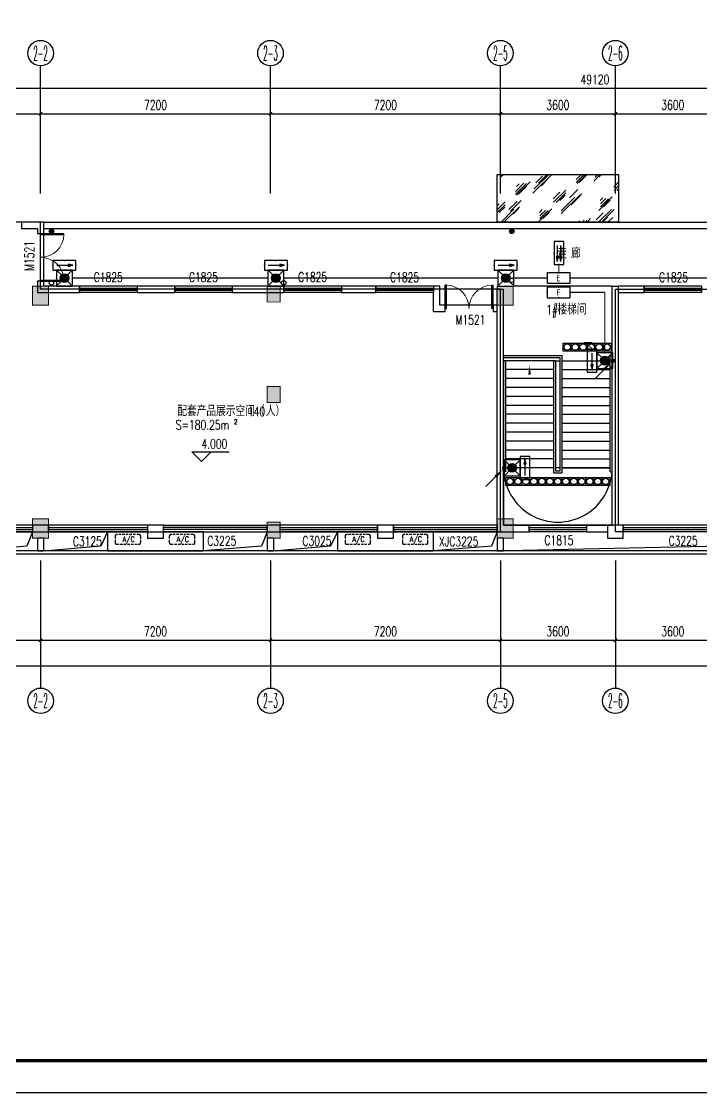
# Model space of a CAD drawing. Extents: x -9422388 to 15610651, y -1992469 to 953794.
# Drawn here: x -2869467 to -2848167, y -302584 to -269009 of the extents above; entities that cross this region are included whole.
import ezdxf
from ezdxf.enums import TextEntityAlignment as Align

# ---------------------------------------------------------------- set-up
doc = ezdxf.new("R2010")
doc.units = 0
doc.header["$LTSCALE"] = 1000
doc.linetypes.add('( Hidden )', pattern=[0.375, 0.25, -0.125])
doc.linetypes.add('DASH', pattern=[0.35, 0.25, -0.1])
for name, color, linetype in [('A-FLOR-HVAC', 4, 'Continuous'), ('AXIS_TEXT', 7, 'Continuous'), ('C-KZ', 2, 'Continuous'), ('C-Z-HATCH', 253, 'Continuous'), ('DIM_SYMB', 3, 'Continuous'), ('EQUIP-应急', 3, 'Continuous'), ('LWIRE', 4, 'Continuous'), ('PUB_TITLE', 4, 'Continuous'), ('WINDOW_TEXT', 7, 'Continuous'), ('WIRE-应急', 1, 'DASH')]:
    doc.layers.add(name, color=color, linetype=linetype)
doc.styles.add('_TCH_AXIS', font='COMPLEX', dxfattribs={"bigfont": 'GBCBIG'})
doc.styles.add('_TCH_DIM', font='SIMPLEX', dxfattribs={"bigfont": 'GBCBIG'})
doc.styles.add('_TCH_DIM_T3', font='SIMPLEX', dxfattribs={"width": 0.705882, "bigfont": 'GBCBIG'})
doc.styles.add('_TCH_WINDOW', font='SIMPLEX', dxfattribs={"height": 3.5, "bigfont": 'GBCBIG'})
doc.styles.add('_TEL_ATTDEF', font='GBENOR', dxfattribs={"width": 0.8, "height": 3, "bigfont": 'GBCBIG'})
doc.styles.add('_TEL_DIM', font='SIMPLEX', dxfattribs={"width": 0.8, "height": 3.5, "bigfont": 'HZTXT'})
doc.styles.add('COMPLEX', font='COMPLEX')
doc.styles.get("Standard").update_dxf_attribs({"font": 'gbenor.shx', "bigfont": 'gbcbig.shx'})
doc.dimstyles.new('_TCH_ARCH&&100', dxfattribs={"dimtxt": 297.5, "dimasz": 100, "dimexe": 250, "dimexo": 300, "dimgap": 126.25, "dimtad": 1, "dimdec": 0, "dimzin": 0, "dimdsep": 46, "dimtxsty": '_TCH_DIM_T3', "dimblk": 'ARCHTICK', "dimcen": 0.09, "dimclrt": 7, "dimazin": 2, "dimtfac": 1, "dimtdec": 0, "dimtix": 1, "dimtmove": 2, "dimatfit": 3, "dimfxl": 0, "dimtolj": 1, "dimtzin": 0, "dimarcsym": 0})

# ---------------------------------------------------------------- blocks, each defined once
blk = doc.blocks.new('KTWJ1')
at = {"layer": 'A-FLOR-HVAC', "color": 0, "linetype": '( Hidden )', "ltscale": 0.3}
blk.add_lwpolyline([(152982, -14209, 0.414214), (153032, -14259), (153732, -14259, 0.414214), (153782, -14209), (153782, -14009, 0.414214), (153732, -13959), (153032, -13959, 0.414214), (152982, -14009)], format="xyb", close=True, dxfattribs=at)
at = {"layer": 'A-FLOR-HVAC', "color": 0, "style": '_TCH_WINDOW', "width": 0.705882}
blk.add_text('A/C', height=170, dxfattribs=at).set_placement((153214, -14188))
blk = doc.blocks.new('宿舍楼柱网2')
at = {"layer": 'C-Z-HATCH'}
h = blk.add_hatch(color=0, dxfattribs=at)
h.dxf.hatch_style = 1
h.paths.add_polyline_path([(104550, 330556), (105050, 330556), (105050, 329956), (104550, 329956)])
h = blk.add_hatch(color=0, dxfattribs=at)
h.dxf.hatch_style = 1
h.paths.add_polyline_path([(111900, 330556), (112300, 330556), (112300, 330056), (111900, 330056)])
h = blk.add_hatch(color=0, dxfattribs=at)
h.dxf.hatch_style = 1
h.paths.add_polyline_path([(119100, 330556), (119600, 330556), (119600, 329956), (119100, 329956)])
h = blk.add_hatch(color=0, dxfattribs=at)
h.dxf.hatch_style = 1
h.paths.add_polyline_path([(111900, 327406), (112300, 327406), (112300, 326906), (111900, 326906)])
h = blk.add_hatch(color=0, dxfattribs=at)
h.dxf.hatch_style = 1
h.paths.add_polyline_path([(104550, 323256), (105050, 323256), (105050, 322656), (104550, 322656)])
h = blk.add_hatch(color=0, dxfattribs=at)
h.dxf.hatch_style = 1
h.paths.add_polyline_path([(111900, 323156), (112300, 323156), (112300, 322656), (111900, 322656)])
h = blk.add_hatch(color=0, dxfattribs=at)
h.dxf.hatch_style = 1
h.paths.add_polyline_path([(119100, 323256), (119600, 323256), (119600, 322656), (119100, 322656)])
at = {"layer": 'C-KZ', "color": 0, "const_width": 30}
for points in [[(104550, 330556), (105050, 330556), (105050, 329956), (104550, 329956)], [(111900, 330556), (112300, 330556), (112300, 330056), (111900, 330056)], [(119100, 330556), (119600, 330556), (119600, 329956), (119100, 329956)], [(111900, 327406), (112300, 327406), (112300, 326906), (111900, 326906)], [(104550, 323256), (105050, 323256), (105050, 322656), (104550, 322656)], [(111900, 323156), (112300, 323156), (112300, 322656), (111900, 322656)], [(119100, 323256), (119600, 323256), (119600, 322656), (119100, 322656)]]:
    blk.add_lwpolyline(points, close=True, dxfattribs=at)
blk = doc.blocks.new('$WINLIB2D$00000001')
at = {"color": 0}
for points in [[(-0.5, 0.5), (-0.5, -0.5)], [(-0.5, 0.5), (0.5, 0.5)], [(0.5, -0.5), (0.5, 0.5)], [(0.5, 0.167), (-0.5, 0.167)], [(0.5, -0.167), (-0.5, -0.167)], [(-0.5, -0.5), (0.5, -0.5)]]:
    blk.add_lwpolyline(points, dxfattribs=at)
blk = doc.blocks.new('$TCHSYS$WIN2D')
at = {"color": 0}
for p, q in [((-0.5, 0.5), (0.5, 0.5)), ((-0.5, 0.5), (-0.5, -0.5)), ((0.5, 0.5), (0.5, -0.5)), ((0.5, 0.167), (-0.5, 0.167)), ((0.5, -0.167), (-0.5, -0.167)), ((-0.5, -0.5), (0.5, -0.5))]:
    blk.add_line(p, q, dxfattribs=at)
blk = doc.blocks.new('$DorLib2D$00000002')
at = {"color": 0}
for p, q in [((-0.5, 0), (-0.5, 0.4875)), ((-0.475, 0.4875), (-0.5, 0.4875)), ((-0.475, 0), (-0.475, 0.4875)), ((0.475, 0), (0.475, 0.4875)), ((0.475, 0.4875), (0.5, 0.4875)), ((0.5, 0), (0.5, 0.4875)), ((-0.5, 0), (-0.475, 0)), ((0.5, 0), (0.475, 0))]:
    blk.add_line(p, q, dxfattribs=at)
at = {"color": 0, "lineweight": 13}
for centre, start, end in [((-0.4875, 0), 0, 88.53072), ((0.4875, 0), 91.46928, 180)]:
    blk.add_arc(centre, 0.4875, start, end, dxfattribs=at)
blk = doc.blocks.new('_ArchTick')
at = {"color": 0, "linetype": 'ByBlock', "const_width": 0.4}
blk.add_lwpolyline([(-0.5, -0.5), (0.5, 0.5)], dxfattribs=at)
blk = doc.blocks.new('*D2838')
at = {"color": 0, "lineweight": -2, "transparency": 16777216}
for p, q in [((1474530, -199693), (1474530, -202943)), ((1541350, -199693), (1541350, -202943)), ((1474530, -202693), (1541350, -202693))]:
    blk.add_line(p, q, dxfattribs=at)
at = {"layer": 'Defpoints', "color": 0, "transparency": 16777216}
for p in [(1474530, -199393), (1541350, -199393), (1541350, -202693)]:
    blk.add_point(p, dxfattribs=at)
at = {"color": 0, "lineweight": -2, "transparency": 16777216, "xscale": 100, "yscale": 100, "zscale": 100, "rotation": 180}
blk.add_blockref('_ArchTick', (1474530, -202693), dxfattribs=at)
at = {"color": 0, "lineweight": -2, "transparency": 16777216, "xscale": 100, "yscale": 100, "zscale": 100}
blk.add_blockref('_ArchTick', (1541350, -202693), dxfattribs=at)
at = {"color": 7, "transparency": 16777216, "insert": (1507940, -202418), "char_height": 297.5, "attachment_point": 5, "style": '_TCH_DIM_T3'}
blk.add_mtext('\\A1;66820', dxfattribs=at)
blk = doc.blocks.new('*D2839')
at = {"color": 0, "lineweight": -2, "transparency": 16777216}
for p, q in [((1474530, -199693), (1474530, -202143)), ((1481730, -199693), (1481730, -202143)), ((1474530, -201893), (1481730, -201893))]:
    blk.add_line(p, q, dxfattribs=at)
at = {"layer": 'Defpoints', "color": 0, "transparency": 16777216}
for p in [(1474530, -199393), (1481730, -199393), (1481730, -201893)]:
    blk.add_point(p, dxfattribs=at)
at = {"color": 0, "lineweight": -2, "transparency": 16777216, "xscale": 100, "yscale": 100, "zscale": 100, "rotation": 180}
blk.add_blockref('_ArchTick', (1474530, -201893), dxfattribs=at)
at = {"color": 0, "lineweight": -2, "transparency": 16777216, "xscale": 100, "yscale": 100, "zscale": 100}
blk.add_blockref('_ArchTick', (1481730, -201893), dxfattribs=at)
at = {"color": 7, "transparency": 16777216, "insert": (1478130, -201618), "char_height": 297.5, "attachment_point": 5, "style": '_TCH_DIM_T3'}
blk.add_mtext('\\A1;7200', dxfattribs=at)
blk = doc.blocks.new('*D2840')
at = {"color": 0, "lineweight": -2, "transparency": 16777216}
for p, q in [((1481730, -199693), (1481730, -202143)), ((1488930, -199693), (1488930, -202143)), ((1481730, -201893), (1488930, -201893))]:
    blk.add_line(p, q, dxfattribs=at)
at = {"layer": 'Defpoints', "color": 0, "transparency": 16777216}
for p in [(1481730, -199393), (1488930, -199393), (1488930, -201893)]:
    blk.add_point(p, dxfattribs=at)
at = {"color": 0, "lineweight": -2, "transparency": 16777216, "xscale": 100, "yscale": 100, "zscale": 100, "rotation": 180}
blk.add_blockref('_ArchTick', (1481730, -201893), dxfattribs=at)
at = {"color": 0, "lineweight": -2, "transparency": 16777216, "xscale": 100, "yscale": 100, "zscale": 100}
blk.add_blockref('_ArchTick', (1488930, -201893), dxfattribs=at)
at = {"color": 7, "transparency": 16777216, "insert": (1485330, -201618), "char_height": 297.5, "attachment_point": 5, "style": '_TCH_DIM_T3'}
blk.add_mtext('\\A1;7200', dxfattribs=at)
blk = doc.blocks.new('*D2841')
at = {"color": 0, "lineweight": -2, "transparency": 16777216}
for p, q in [((1488930, -199693), (1488930, -202143)), ((1496130, -199693), (1496130, -202143)), ((1488930, -201893), (1496130, -201893))]:
    blk.add_line(p, q, dxfattribs=at)
at = {"layer": 'Defpoints', "color": 0, "transparency": 16777216}
for p in [(1488930, -199393), (1496130, -199393), (1496130, -201893)]:
    blk.add_point(p, dxfattribs=at)
at = {"color": 0, "lineweight": -2, "transparency": 16777216, "xscale": 100, "yscale": 100, "zscale": 100, "rotation": 180}
blk.add_blockref('_ArchTick', (1488930, -201893), dxfattribs=at)
at = {"color": 0, "lineweight": -2, "transparency": 16777216, "xscale": 100, "yscale": 100, "zscale": 100}
blk.add_blockref('_ArchTick', (1496130, -201893), dxfattribs=at)
at = {"color": 7, "transparency": 16777216, "insert": (1492530, -201618), "char_height": 297.5, "attachment_point": 5, "style": '_TCH_DIM_T3'}
blk.add_mtext('\\A1;7200', dxfattribs=at)
blk = doc.blocks.new('*D2842')
at = {"color": 0, "lineweight": -2, "transparency": 16777216}
for p, q in [((1496130, -199693), (1496130, -202143)), ((1499730, -199693), (1499730, -202143)), ((1496130, -201893), (1499730, -201893))]:
    blk.add_line(p, q, dxfattribs=at)
at = {"layer": 'Defpoints', "color": 0, "transparency": 16777216}
for p in [(1496130, -199393), (1499730, -199393), (1499730, -201893)]:
    blk.add_point(p, dxfattribs=at)
at = {"color": 0, "lineweight": -2, "transparency": 16777216, "xscale": 100, "yscale": 100, "zscale": 100, "rotation": 180}
blk.add_blockref('_ArchTick', (1496130, -201893), dxfattribs=at)
at = {"color": 0, "lineweight": -2, "transparency": 16777216, "xscale": 100, "yscale": 100, "zscale": 100}
blk.add_blockref('_ArchTick', (1499730, -201893), dxfattribs=at)
at = {"color": 7, "transparency": 16777216, "insert": (1497930, -201618), "char_height": 297.5, "attachment_point": 5, "style": '_TCH_DIM_T3'}
blk.add_mtext('\\A1;3600', dxfattribs=at)
blk = doc.blocks.new('*D2843')
at = {"color": 0, "lineweight": -2, "transparency": 16777216}
for p, q in [((1499730, -199693), (1499730, -202143)), ((1503330, -199693), (1503330, -202143)), ((1499730, -201893), (1503330, -201893))]:
    blk.add_line(p, q, dxfattribs=at)
at = {"layer": 'Defpoints', "color": 0, "transparency": 16777216}
for p in [(1499730, -199393), (1503330, -199393), (1503330, -201893)]:
    blk.add_point(p, dxfattribs=at)
at = {"color": 0, "lineweight": -2, "transparency": 16777216, "xscale": 100, "yscale": 100, "zscale": 100, "rotation": 180}
blk.add_blockref('_ArchTick', (1499730, -201893), dxfattribs=at)
at = {"color": 0, "lineweight": -2, "transparency": 16777216, "xscale": 100, "yscale": 100, "zscale": 100}
blk.add_blockref('_ArchTick', (1503330, -201893), dxfattribs=at)
at = {"color": 7, "transparency": 16777216, "insert": (1501530, -201618), "char_height": 297.5, "attachment_point": 5, "style": '_TCH_DIM_T3'}
blk.add_mtext('\\A1;3600', dxfattribs=at)
blk = doc.blocks.new('*D2853')
at = {"color": 0, "lineweight": -2, "transparency": 16777216}
for p, q in [((1474530, -187593), (1474530, -184343)), ((1474530, -184593), (1523650, -184593)), ((1523650, -187593), (1523650, -184343))]:
    blk.add_line(p, q, dxfattribs=at)
at = {"layer": 'Defpoints', "color": 0, "transparency": 16777216}
for p in [(1523650, -184593), (1474530, -187893), (1523650, -187893)]:
    blk.add_point(p, dxfattribs=at)
at = {"color": 0, "lineweight": -2, "transparency": 16777216, "xscale": 100, "yscale": 100, "zscale": 100, "rotation": 180}
blk.add_blockref('_ArchTick', (1474530, -184593), dxfattribs=at)
at = {"color": 0, "lineweight": -2, "transparency": 16777216, "xscale": 100, "yscale": 100, "zscale": 100}
blk.add_blockref('_ArchTick', (1523650, -184593), dxfattribs=at)
at = {"color": 7, "transparency": 16777216, "insert": (1499090, -184318), "char_height": 297.5, "attachment_point": 5, "style": '_TCH_DIM_T3'}
blk.add_mtext('\\A1;49120', dxfattribs=at)
blk = doc.blocks.new('*D2854')
at = {"color": 0, "lineweight": -2, "transparency": 16777216}
for p, q in [((1474530, -187593), (1474530, -185143)), ((1481730, -187593), (1481730, -185143)), ((1474530, -185393), (1481730, -185393))]:
    blk.add_line(p, q, dxfattribs=at)
at = {"layer": 'Defpoints', "color": 0, "transparency": 16777216}
for p in [(1481730, -185393), (1474530, -187893), (1481730, -187893)]:
    blk.add_point(p, dxfattribs=at)
at = {"color": 0, "lineweight": -2, "transparency": 16777216, "xscale": 100, "yscale": 100, "zscale": 100, "rotation": 180}
blk.add_blockref('_ArchTick', (1474530, -185393), dxfattribs=at)
at = {"color": 0, "lineweight": -2, "transparency": 16777216, "xscale": 100, "yscale": 100, "zscale": 100}
blk.add_blockref('_ArchTick', (1481730, -185393), dxfattribs=at)
at = {"color": 7, "transparency": 16777216, "insert": (1478130, -185118), "char_height": 297.5, "attachment_point": 5, "style": '_TCH_DIM_T3'}
blk.add_mtext('\\A1;7200', dxfattribs=at)
blk = doc.blocks.new('*D2855')
at = {"color": 0, "lineweight": -2, "transparency": 16777216}
for p, q in [((1481730, -187593), (1481730, -185143)), ((1488930, -187593), (1488930, -185143)), ((1481730, -185393), (1488930, -185393))]:
    blk.add_line(p, q, dxfattribs=at)
at = {"layer": 'Defpoints', "color": 0, "transparency": 16777216}
for p in [(1488930, -185393), (1481730, -187893), (1488930, -187893)]:
    blk.add_point(p, dxfattribs=at)
at = {"color": 0, "lineweight": -2, "transparency": 16777216, "xscale": 100, "yscale": 100, "zscale": 100, "rotation": 180}
blk.add_blockref('_ArchTick', (1481730, -185393), dxfattribs=at)
at = {"color": 0, "lineweight": -2, "transparency": 16777216, "xscale": 100, "yscale": 100, "zscale": 100}
blk.add_blockref('_ArchTick', (1488930, -185393), dxfattribs=at)
at = {"color": 7, "transparency": 16777216, "insert": (1485330, -185118), "char_height": 297.5, "attachment_point": 5, "style": '_TCH_DIM_T3'}
blk.add_mtext('\\A1;7200', dxfattribs=at)
blk = doc.blocks.new('*D2856')
at = {"color": 0, "lineweight": -2, "transparency": 16777216}
for p, q in [((1488930, -187593), (1488930, -185143)), ((1496130, -187593), (1496130, -185143)), ((1488930, -185393), (1496130, -185393))]:
    blk.add_line(p, q, dxfattribs=at)
at = {"layer": 'Defpoints', "color": 0, "transparency": 16777216}
for p in [(1496130, -185393), (1488930, -187893), (1496130, -187893)]:
    blk.add_point(p, dxfattribs=at)
at = {"color": 0, "lineweight": -2, "transparency": 16777216, "xscale": 100, "yscale": 100, "zscale": 100, "rotation": 180}
blk.add_blockref('_ArchTick', (1488930, -185393), dxfattribs=at)
at = {"color": 0, "lineweight": -2, "transparency": 16777216, "xscale": 100, "yscale": 100, "zscale": 100}
blk.add_blockref('_ArchTick', (1496130, -185393), dxfattribs=at)
at = {"color": 7, "transparency": 16777216, "insert": (1492530, -185118), "char_height": 297.5, "attachment_point": 5, "style": '_TCH_DIM_T3'}
blk.add_mtext('\\A1;7200', dxfattribs=at)
blk = doc.blocks.new('*D2857')
at = {"color": 0, "lineweight": -2, "transparency": 16777216}
for p, q in [((1496130, -187593), (1496130, -185143)), ((1499730, -187593), (1499730, -185143)), ((1496130, -185393), (1499730, -185393))]:
    blk.add_line(p, q, dxfattribs=at)
at = {"layer": 'Defpoints', "color": 0, "transparency": 16777216}
for p in [(1499730, -185393), (1496130, -187893), (1499730, -187893)]:
    blk.add_point(p, dxfattribs=at)
at = {"color": 0, "lineweight": -2, "transparency": 16777216, "xscale": 100, "yscale": 100, "zscale": 100, "rotation": 180}
blk.add_blockref('_ArchTick', (1496130, -185393), dxfattribs=at)
at = {"color": 0, "lineweight": -2, "transparency": 16777216, "xscale": 100, "yscale": 100, "zscale": 100}
blk.add_blockref('_ArchTick', (1499730, -185393), dxfattribs=at)
at = {"color": 7, "transparency": 16777216, "insert": (1497930, -185118), "char_height": 297.5, "attachment_point": 5, "style": '_TCH_DIM_T3'}
blk.add_mtext('\\A1;3600', dxfattribs=at)
blk = doc.blocks.new('*D2858')
at = {"color": 0, "lineweight": -2, "transparency": 16777216}
for p, q in [((1499730, -187593), (1499730, -185143)), ((1503330, -187593), (1503330, -185143)), ((1499730, -185393), (1503330, -185393))]:
    blk.add_line(p, q, dxfattribs=at)
at = {"layer": 'Defpoints', "color": 0, "transparency": 16777216}
for p in [(1503330, -185393), (1499730, -187893), (1503330, -187893)]:
    blk.add_point(p, dxfattribs=at)
at = {"color": 0, "lineweight": -2, "transparency": 16777216, "xscale": 100, "yscale": 100, "zscale": 100, "rotation": 180}
blk.add_blockref('_ArchTick', (1499730, -185393), dxfattribs=at)
at = {"color": 0, "lineweight": -2, "transparency": 16777216, "xscale": 100, "yscale": 100, "zscale": 100}
blk.add_blockref('_ArchTick', (1503330, -185393), dxfattribs=at)
at = {"color": 7, "transparency": 16777216, "insert": (1501530, -185118), "char_height": 297.5, "attachment_point": 5, "style": '_TCH_DIM_T3'}
blk.add_mtext('\\A1;3600', dxfattribs=at)
blk = doc.blocks.new('_AXISO')
at = {"color": 0}
blk.add_circle((0, 0), 0.5, dxfattribs=at)
at = {"layer": 'AXIS_TEXT', "color": 0, "style": 'COMPLEX', "width": 1.041667}
blk.add_attdef('A', text='', height=0.56, dxfattribs=at).set_placement((-0.25, -0.28), (0.25, -0.28), align=Align.FIT)
blk = doc.blocks.new('$equip$00002604')
blk.add_hatch(color=256).paths.add_polyline_path([(0.275, 0.5, 1), (-0.274, 0.5, 1)])
for p, q in [((-0.429, 0.929), (-0.194, 0.694)), ((0.194, 0.694), (0.429, 0.929)), ((-0.429, 0.071), (-0.194, 0.306)), ((0.194, 0.306), (0.429, 0.071))]:
    blk.add_line(p, q)
at = {"const_width": 0.04}
blk.add_lwpolyline([(-0.5, 1), (-0.5, 0), (0.5, 0), (0.5, 1), (-0.5, 1), (-0.5, 0)], dxfattribs=at)
blk.add_lwpolyline([(-0.5, 1), (-0.5, 0), (0.5, 0), (0.5, 1)], close=True)
blk.add_circle((0, 0.5), 0.275)
for p in [(0, 1), (-0.5, 0.5), (0, 0), (0.5, 0.5)]:
    blk.add_point(p)
at = {"color": 7, "style": '_TEL_DIM', "flags": 1}
blk.add_attdef('A', text='', height=0.000025, dxfattribs=at).set_placement((0, 0), align=Align.MIDDLE_CENTER)
blk = doc.blocks.new('$equip$00002540')
blk.add_hatch(color=256).paths.add_polyline_path([(0.24, 0.372), (0.24, 0.228), (0.528, 0.3)])
for p, q in [((-0.72, 0.6), (-0.72, 0)), ((0.72, 0.6), (-0.72, 0.6)), ((-0.72, 0), (0.72, 0)), ((0.24, 0.372), (0.24, 0.228)), ((0.528, 0.3), (0.24, 0.372)), ((0.24, 0.228), (0.528, 0.3)), ((0.72, 0), (0.72, 0.6))]:
    blk.add_line(p, q)
at = {"color": 7}
blk.add_line((-0.48, 0.3), (0.48, 0.3), dxfattribs=at)
at = {"const_width": 0.04}
blk.add_lwpolyline([(-0.72, 0.6), (-0.72, 0), (0.72, 0), (0.72, 0.6), (-0.72, 0.6), (-0.72, 0)], dxfattribs=at)
for p in [(-0.72, 0.3), (0, 0.6), (0, 0), (0.72, 0.3)]:
    blk.add_point(p)
at = {"color": 7, "style": '_TEL_DIM', "flags": 1}
blk.add_attdef('A', text='', height=0.00002, dxfattribs=at).set_placement((0, 0), align=Align.MIDDLE_CENTER)
blk = doc.blocks.new('$equip$00002541')
blk.add_hatch(color=256).paths.add_polyline_path([(-0.24, 0.372), (-0.528, 0.3), (-0.24, 0.228)])
for p, q in [((-0.72, 0.6), (-0.72, 0)), ((0.72, 0.6), (-0.72, 0.6)), ((-0.72, 0), (0.72, 0)), ((-0.24, 0.372), (-0.528, 0.3)), ((-0.528, 0.3), (-0.24, 0.228)), ((-0.24, 0.372), (-0.24, 0.228)), ((0.72, 0), (0.72, 0.6))]:
    blk.add_line(p, q)
at = {"color": 7}
blk.add_line((-0.48, 0.3), (0.48, 0.3), dxfattribs=at)
at = {"const_width": 0.04}
blk.add_lwpolyline([(-0.72, 0.6), (-0.72, 0), (0.72, 0), (0.72, 0.6), (-0.72, 0.6), (-0.72, 0)], dxfattribs=at)
for p in [(-0.72, 0.3), (0, 0.6), (0, 0), (0.72, 0.3)]:
    blk.add_point(p)
at = {"color": 7, "style": '_TEL_DIM', "flags": 1}
blk.add_attdef('A', text='', height=0.00002, dxfattribs=at).set_placement((0, 0), align=Align.MIDDLE_CENTER)
blk = doc.blocks.new('$equip$00002534')
for p, q in [((-0.72, 0.66), (-0.72, 0)), ((0.72, 0.66), (-0.72, 0.66)), ((-0.72, 0), (0.72, 0)), ((0.72, 0), (0.72, 0.66))]:
    blk.add_line(p, q)
at = {"const_width": 0.04}
blk.add_lwpolyline([(-0.72, 0.66), (-0.72, 0), (0.72, 0), (0.72, 0.66), (-0.72, 0.66), (-0.72, 0)], dxfattribs=at)
for p in [(-0.72, 0.33), (0, 0.66), (0, 0), (0.72, 0.33)]:
    blk.add_point(p)
at = {"color": 7, "style": '_TEL_DIM'}
blk.add_attdef('$TEXT$', text='', height=0.4, dxfattribs=at).set_placement((0, 0.33), align=Align.MIDDLE_CENTER)
at = {"color": 7, "style": '_TEL_DIM', "flags": 1}
blk.add_attdef('A', text='', height=0.00002, dxfattribs=at).set_placement((0, 0), align=Align.MIDDLE_CENTER)
blk = doc.blocks.new('$TelecSys$00000081')
for p, q in [((0.104, 0.104), (0.104, 0.104)), ((-1.15, -1.15), (-0.55, -0.55)), ((-0.104, -0.104), (-0.104, -0.104))]:
    blk.add_line(p, q)
at = {"const_width": 0.142}
blk.add_lwpolyline([(0.071, 0, 1), (-0.071, 0, 1)], format="xyb", close=True, dxfattribs=at)
blk.add_solid([(-0.62, -0.48), (-0.48, -0.62), (-0.1, -0.1)])
at = {"width": 0.8, "flags": 9}
blk.add_attdef('A', (0, 0), '', height=0.00002, rotation=180, dxfattribs=at)
blk = doc.blocks.new('$equip$00003179')
for p, q in [((0.72, 0.66), (-0.72, 0.66)), ((-0.72, 0.66), (-0.72, 0)), ((-0.72, 0), (0.72, 0)), ((0.72, 0), (0.72, 0.66))]:
    blk.add_line(p, q)
at = {"const_width": 0.04}
blk.add_lwpolyline([(-0.72, 0.66), (-0.72, 0), (0.72, 0), (0.72, 0.66), (-0.72, 0.66), (-0.72, 0)], dxfattribs=at)
for p in [(-0.72, 0.33), (0, 0.66), (0, 0), (0.72, 0.33)]:
    blk.add_point(p)
at = {"color": 7, "style": '_TEL_DIM'}
blk.add_attdef('$TEXT$', text='', height=0.4, dxfattribs=at).set_placement((0, 0.33), align=Align.MIDDLE_CENTER)
at = {"color": 7, "style": '_TEL_DIM', "flags": 1}
for tag in ['A', 'REMARK']:
    blk.add_attdef(tag, text='', height=0.00002, dxfattribs=at).set_placement((0, 0), align=Align.MIDDLE_CENTER)
blk = doc.blocks.new('$equip$00003170')
for points in [[(0.24, 0.472), (0.24, 0.328), (0.528, 0.4)], [(0.24, 0.272), (0.24, 0.128), (0.528, 0.2)]]:
    blk.add_hatch(color=256).paths.add_polyline_path(points)
for p, q in [((0.72, 0.6), (-0.72, 0.6)), ((-0.72, 0.6), (-0.72, 0)), ((-0.72, 0), (0.72, 0)), ((0.528, 0.4), (0.24, 0.472)), ((0.24, 0.472), (0.24, 0.328)), ((0.24, 0.328), (0.528, 0.4)), ((0.528, 0.2), (0.24, 0.272)), ((0.24, 0.272), (0.24, 0.128)), ((0.24, 0.128), (0.528, 0.2)), ((0.72, 0), (0.72, 0.6))]:
    blk.add_line(p, q)
at = {"color": 7}
for p, q in [((-0.48, 0.4), (0.48, 0.4)), ((-0.48, 0.2), (0.48, 0.2))]:
    blk.add_line(p, q, dxfattribs=at)
at = {"const_width": 0.04}
blk.add_lwpolyline([(-0.72, 0.6), (-0.72, 0), (0.72, 0), (0.72, 0.6), (-0.72, 0.6), (-0.72, 0)], dxfattribs=at)
for p in [(-0.72, 0.3), (0, 0.6), (0, 0), (0.72, 0.3)]:
    blk.add_point(p)
at = {"color": 7, "style": '_TEL_DIM', "flags": 1}
for tag in ['A', 'REMARK']:
    blk.add_attdef(tag, text='', height=0.00002, dxfattribs=at).set_placement((0, 0), align=Align.MIDDLE_CENTER)
blk = doc.blocks.new('34214')
h = blk.add_hatch()
h.set_pattern_fill('玻璃2', color=8, scale=100)
h.set_pattern_definition([(45, (788980.6, 205342.2), (9e-14, 1527.3506), [600, -360, 600, -360, 240, -523.2816]), (45, (788950.6, 205372.2), (9e-14, 1527.3506), [480, -600, 360, -360, 420, -463.2816]), (45, (788950.6, 205462.2), (9e-14, 1527.3506), [360, -720, 240, -360, 540, -463.2816]), (45, (789040.6, 205372.2), (9e-14, 1527.3506), [360, -720, 300, -1303.2815]), (45, (789130.6, 205462.2), (9e-14, 1527.3506), [180, -900, 120, -1483.2815]), (45, (788980.6, 205612.2), (9e-14, 1527.3506), [120, -900, 120, -480, 300, -763.2816]), (45, (789520.6, 205522.2), (9e-14, 1527.3506), [600, -900, 720, -475.2816]), (45, (789520.6, 205432.2), (9e-14, 1527.3506), [840, -600, 900, -355.2816]), (45, (789670.6, 205552.2), (-2e-13, -1697.0563), [600, -840, 480, -763.2816]), (45, (789580.6, 205732.2), (9e-14, 1527.3506), [300, -1200, 360, -823.2816]), (45, (789760.6, 205642.2), (9e-14, 1527.3506), [240, -1200, 240, -1003.2815])])
h.paths.add_polyline_path([(1496029.8, -188792.6), (1496029.8, -187292.6), (1499829.8, -187292.6), (1499829.8, -188792.6)])
h = blk.add_hatch()
h.set_pattern_fill('ANSI37', color=8, scale=20)
h.set_pattern_definition([(45, (427765.595, 194924.172), (-22.4506403, 22.4506403), []), (135, (427765.595, 194924.172), (-22.4506403, -22.4506403), [])])
edge = h.paths.add_edge_path()
edge.add_arc((1482073.1, -189080.4), 70, 0, 360)
h = blk.add_hatch()
h.set_pattern_fill('ANSI37', color=8, scale=20)
h.set_pattern_definition([(45, (442178.676, 194924.172), (-22.4506403, 22.4506403), []), (135, (442178.676, 194924.172), (-22.4506403, -22.4506403), [])])
edge = h.paths.add_edge_path()
edge.add_arc((1496486.1, -189080.4), 70, 0, 360)
at = {"color": 8}
for p, q in [((1481729.8, -187892.6), (1481729.8, -183892.6)), ((1488929.8, -187892.6), (1488929.8, -183892.6)), ((1496129.8, -187892.6), (1496129.8, -183892.6)), ((1499729.8, -187892.6), (1499729.8, -183892.6)), ((1481829.8, -188792.6), (1481129.8, -188792.6)), ((1481129.8, -188792.6), (1481129.8, -188992.6)), ((1481129.8, -188992.6), (1481629.8, -188992.6)), ((1481629.8, -188992.6), (1481629.8, -189142.6)), ((1481829.8, -188792.6), (1517829.8, -188792.5)), ((1481829.8, -189142.6), (1481829.8, -188792.6)), ((1481829.8, -188992.6), (1517829.8, -188992.5)), ((1481629.8, -189142.6), (1481829.8, -189142.6)), ((1481829.8, -190642.6), (1481829.8, -189142.6)), ((1481829.8, -190642.6), (1481629.8, -190642.6)), ((1481629.8, -190642.6), (1481629.8, -190992.6)), ((1481829.8, -190792.6), (1481829.8, -190642.6)), ((1481629.8, -190992.6), (1482949.8, -190992.6)), ((1482949.8, -190792.6), (1481829.8, -190792.6)), ((1482949.8, -190992.6), (1482949.8, -190792.6)), ((1485929.8, -190792.6), (1484749.8, -190792.6)), ((1484749.8, -190792.6), (1484749.8, -190992.6)), ((1484749.8, -190992.6), (1485929.8, -190992.6)), ((1485929.8, -190992.6), (1485929.8, -190792.6)), ((1489349.8, -190792.6), (1487729.8, -190792.6)), ((1487729.8, -190792.6), (1487729.8, -190992.6)), ((1487729.8, -190992.6), (1489349.8, -190992.6)), ((1489349.8, -190992.6), (1489349.8, -190792.6)), ((1492229.8, -190792.6), (1491149.8, -190792.6)), ((1491149.8, -190792.6), (1491149.8, -190992.6)), ((1491149.8, -190992.6), (1492229.8, -190992.6)), ((1492229.8, -190992.6), (1492229.8, -190792.6)), ((1494229.8, -190792.6), (1494029.8, -190792.6)), ((1494029.8, -190792.6), (1494029.8, -190992.6)), ((1494029.8, -191592.6), (1494029.8, -190992.6)), ((1494229.8, -191392.6), (1494229.8, -190792.6)), ((1496029.8, -191492.6), (1496029.8, -190892.6)), ((1496029.8, -190892.6), (1496229.8, -190892.6)), ((1496229.8, -191492.6), (1496229.8, -190892.6)), ((1499629.8, -198292.6), (1499629.8, -190792.6)), ((1499629.8, -190792.6), (1499829.8, -190792.6)), ((1500629.8, -190792.6), (1499829.8, -190792.6)), ((1499829.8, -198292.6), (1499829.8, -190792.6)), ((1499829.8, -190992.6), (1500629.8, -190992.6)), ((1500629.8, -190992.6), (1500629.8, -190792.6)), ((1494029.8, -191592.6), (1494399.8, -191592.6)), ((1494399.8, -191392.6), (1494229.8, -191392.6)), ((1494399.8, -191592.6), (1494399.8, -191392.6)), ((1495899.8, -191392.6), (1494399.8, -191392.6)), ((1496029.8, -191392.6), (1495899.8, -191392.6)), ((1495899.8, -191392.6), (1495899.8, -191592.6)), ((1495899.8, -191592.6), (1496029.8, -191592.6)), ((1496029.8, -198492.6), (1496029.8, -191492.6)), ((1496229.8, -198292.6), (1496229.8, -191492.6)), ((1498064.8, -192982.6), (1496229.8, -192982.6)), ((1496229.8, -193042.6), (1496229.8, -192982.6)), ((1498004.8, -193042.6), (1496229.8, -193042.6)), ((1498004.8, -196582.6), (1498004.8, -193042.6)), ((1498064.8, -196642.6), (1498064.8, -192982.6)), ((1499569.8, -196612.6), (1499569.8, -192982.6)), ((1499569.8, -192982.6), (1499629.8, -192982.6)), ((1499629.8, -196612.6), (1499629.8, -192982.6)), ((1496229.8, -193132.6), (1496229.8, -196492.6)), ((1496289.8, -193132.6), (1496229.8, -193132.6)), ((1496229.8, -193132.6), (1496229.8, -196612.6)), ((1496289.8, -193132.6), (1496229.8, -193132.6)), ((1497794.8, -193132.6), (1496289.8, -193132.6)), ((1496289.8, -193132.6), (1496289.8, -196612.6)), ((1497854.8, -193132.6), (1497794.8, -193132.6)), ((1497794.8, -193132.6), (1497794.8, -196642.6)), ((1497854.8, -193132.6), (1497794.8, -193132.6)), ((1497854.8, -193132.6), (1497854.8, -196492.6)), ((1497854.8, -193132.6), (1497854.8, -196582.6)), ((1497854.8, -193132.6), (1498004.8, -193132.6)), ((1498004.8, -196492.6), (1498004.8, -193132.6)), ((1498064.8, -193132.6), (1499569.8, -193132.6)), ((1499629.8, -196492.6), (1499629.8, -193132.6)), ((1497794.8, -193412.6), (1496289.8, -193412.6)), ((1497794.8, -193692.6), (1496289.8, -193692.6)), ((1498064.8, -193412.6), (1499569.8, -193412.6)), ((1498064.8, -193692.6), (1499569.8, -193692.6)), ((1497794.8, -193972.6), (1496289.8, -193972.6)), ((1498064.8, -193972.6), (1499569.8, -193972.6)), ((1497794.8, -194252.6), (1496289.8, -194252.6)), ((1498064.8, -194252.6), (1499569.8, -194252.6)), ((1497794.8, -194532.6), (1496289.8, -194532.6)), ((1498064.8, -194532.6), (1499569.8, -194532.6)), ((1497794.8, -194812.6), (1496289.8, -194812.6)), ((1498064.8, -194812.6), (1499569.8, -194812.6)), ((1497794.8, -195092.6), (1496289.8, -195092.6)), ((1497794.8, -195372.6), (1496289.8, -195372.6)), ((1498064.8, -195092.6), (1499569.8, -195092.6)), ((1498064.8, -195372.6), (1499569.8, -195372.6)), ((1497794.8, -195652.6), (1496289.8, -195652.6)), ((1498064.8, -195652.6), (1499569.8, -195652.6)), ((1486767.3, -196292.6), (1486467.3, -195992.6)), ((1486467.3, -195992.6), (1487638.1, -195992.6)), ((1486767.3, -196292.6), (1487067.3, -195992.6)), ((1497794.8, -195932.6), (1496289.8, -195932.6)), ((1498064.8, -195932.6), (1499569.8, -195932.6)), ((1497794.8, -196212.6), (1496289.8, -196212.6)), ((1498064.8, -196212.6), (1499569.8, -196212.6)), ((1496229.8, -196492.6), (1496229.8, -196612.6)), ((1496289.8, -196612.6), (1496229.8, -196612.6)), ((1496229.8, -196612.6), (1496229.8, -198292.6)), ((1497794.8, -196492.6), (1496289.8, -196492.6)), ((1497794.8, -196492.6), (1496289.8, -196492.6)), ((1497794.8, -196642.6), (1498064.8, -196642.6)), ((1498004.8, -196492.6), (1497854.8, -196492.6)), ((1497854.8, -196582.6), (1498004.8, -196582.6)), ((1498064.8, -196492.6), (1499569.8, -196492.6)), ((1499569.8, -196492.6), (1498064.8, -196492.6)), ((1499569.8, -196612.6), (1499629.8, -196612.6)), ((1499629.8, -196612.6), (1499629.8, -196492.6)), ((1499629.8, -198292.6), (1499629.8, -196612.6)), ((1481979.8, -198292.6), (1481479.8, -198292.6)), ((1481479.8, -198292.6), (1481479.8, -198492.6)), ((1481979.8, -198492.6), (1481979.8, -198292.6)), ((1485579.8, -198292.6), (1485079.8, -198292.6)), ((1485079.8, -198292.6), (1485079.8, -198692.6)), ((1485579.8, -198692.6), (1485579.8, -198292.6)), ((1489229.8, -198292.6), (1488829.8, -198292.6)), ((1488829.8, -198292.6), (1488829.8, -198492.6)), ((1489229.8, -198492.6), (1489229.8, -198292.6)), ((1492779.8, -198292.6), (1492279.8, -198292.6)), ((1492279.8, -198292.6), (1492279.8, -198692.6)), ((1492779.8, -198692.6), (1492779.8, -198292.6)), ((1496029.8, -198492.6), (1496029.8, -198292.6)), ((1497029.8, -198292.6), (1496229.8, -198292.6)), ((1496229.8, -198292.6), (1499629.8, -198292.6)), ((1497029.8, -198492.6), (1497029.8, -198292.6)), ((1499479.8, -198292.6), (1498829.8, -198292.6)), ((1498829.8, -198292.6), (1498829.8, -198492.6)), ((1499629.8, -198292.6), (1499479.8, -198292.6)), ((1499979.8, -198292.6), (1499829.8, -198292.6)), ((1499979.8, -198692.6), (1499979.8, -198292.6)), ((1481479.8, -198492.6), (1481979.8, -198492.6)), ((1485079.8, -198692.6), (1485579.8, -198692.6)), ((1488829.8, -198492.6), (1489229.8, -198492.6)), ((1492279.8, -198692.6), (1492779.8, -198692.6)), ((1496029.8, -198492.6), (1497029.8, -198492.6)), ((1498829.8, -198492.6), (1499479.8, -198492.6)), ((1499479.8, -198492.6), (1499479.8, -198692.6)), ((1499479.8, -198692.6), (1499979.8, -198692.6)), ((1481729.8, -199392.6), (1481729.8, -203392.6)), ((1488929.8, -199392.6), (1488929.8, -203392.6)), ((1496129.8, -199392.6), (1496129.8, -203392.6)), ((1499729.8, -199392.6), (1499729.8, -203392.6))]:
    blk.add_line(p, q, dxfattribs=at)
for points in [[(1496029.8, -188792.6), (1496029.8, -187292.6), (1499829.8, -187292.6), (1499829.8, -188792.6)], [(1496129.8, -198492.6), (1496129.8, -190892.6), (1481729.8, -190892.6), (1481729.8, -188792.6), (1474429.8, -188792.6), (1474429.8, -198492.6)], [(1499729.8, -190892.6), (1512029.8, -190892.6), (1512029.8, -198492.6), (1499729.8, -198492.6)], [(1498097.3, -192832.6), (1498097.3, -192582.6), (1499597.3, -192582.6), (1499597.3, -192832.6)], [(1496304.8, -197042.6), (1496304.8, -196792.6), (1499554.8, -196792.6), (1499554.8, -197042.6)], [(1499479.8, -198692.6), (1499979.8, -198692.6), (1499979.8, -198292.6), (1499479.8, -198292.6)], [(1481629.8, -199092.6), (1481829.8, -199092.6), (1481829.8, -198692.6), (1481629.8, -198692.6)], [(1488829.8, -199092.6), (1489029.8, -199092.6), (1489029.8, -198692.6), (1488829.8, -198692.6)], [(1496029.8, -199092.6), (1496229.8, -199092.6), (1496229.8, -198692.6), (1496029.8, -198692.6)]]:
    blk.add_lwpolyline(points, close=True, dxfattribs=at)
for points in [[(1517829.8, -199192.6), (1475329.8, -199192.6, -0.4142134), (1473729.8, -197592.6), (1473729.8, -189492.6, -0.4142137), (1474429.8, -188792.6), (1474429.8, -188792.6)], [(1517829.8, -199092.6), (1475329.8, -199092.6, -0.4142134), (1473829.8, -197592.6), (1473829.8, -189492.6, -0.4142137), (1474429.8, -188892.6), (1474429.8, -188892.6)]]:
    blk.add_lwpolyline(points, format="xyb", dxfattribs=at)
for points in [[(1499629.8, -190792.6), (1496529.8, -190792.6)], [(1498347.3, -192832.6), (1498347.3, -192582.6)], [(1498597.3, -192832.6), (1498597.3, -192582.6)], [(1498847.3, -192832.6), (1498847.3, -192582.6)], [(1499097.3, -192832.6), (1499097.3, -192582.6)], [(1499347.3, -192832.6), (1499347.3, -192582.6)], [(1496304.8, -197042.6), (1496304.8, -196792.6)], [(1496554.8, -197042.6), (1496554.8, -196792.6)], [(1496804.8, -197042.6), (1496804.8, -196792.6)], [(1497054.8, -197042.6), (1497054.8, -196792.6)], [(1497304.8, -197042.6), (1497304.8, -196792.6)], [(1497554.8, -197042.6), (1497554.8, -196792.6)], [(1497804.8, -197042.6), (1497804.8, -196792.6)], [(1498054.8, -197042.6), (1498054.8, -196792.6)], [(1498304.8, -197042.6), (1498304.8, -196792.6)], [(1498554.8, -197042.6), (1498554.8, -196792.6)], [(1498804.8, -197042.6), (1498804.8, -196792.6)], [(1499054.8, -197042.6), (1499054.8, -196792.6)], [(1499304.8, -197042.6), (1499304.8, -196792.6)], [(1481479.8, -198492.6), (1481298.6, -198947.3), (1479629.8, -199092.6)], [(1483829.8, -198492.6), (1483612.3, -198947.3), (1481943.5, -199092.6)], [(1485079.8, -198492.6), (1483829.8, -198492.6), (1483829.8, -199092.6), (1486829.8, -199092.6), (1486829.8, -198492.6), (1485579.8, -198492.6)], [(1488829.8, -198492.6), (1488648.6, -198947.3), (1486829.8, -199092.6)], [(1491029.8, -198492.6), (1490812.3, -198947.3), (1489143.5, -199092.6)], [(1492279.8, -198492.6), (1491029.8, -198492.6), (1491029.8, -199092.6), (1494029.8, -199092.6), (1494029.8, -198492.6), (1492779.8, -198492.6)], [(1496029.8, -198492.6), (1495848.6, -198947.3), (1494029.8, -199092.6)], [(1503229.8, -198492.6), (1503048.6, -198947.3), (1496343.5, -199092.6)]]:
    blk.add_lwpolyline(points, dxfattribs=at)
for centre, radius in [((1482073.1, -189080.4), 70), ((1496486.1, -189080.4), 70), ((1482073.1, -190692), 70), ((1489342.1, -190692), 70), ((1496479.3, -190611.1), 70), ((1498222.3, -192707.6), 100), ((1498472.3, -192707.6), 100), ((1498719.8, -192707.6), 100), ((1498972.3, -192707.6), 100), ((1499222.3, -192707.6), 100), ((1499469.8, -192707.6), 100), ((1496429.8, -196917.6), 100), ((1496679.8, -196917.6), 100), ((1496929.8, -196917.6), 100), ((1497177.3, -196917.6), 100), ((1497429.8, -196917.6), 100), ((1497429.8, -196917.6), 100), ((1497679.8, -196917.6), 100), ((1497927.3, -196917.6), 100), ((1498179.8, -196917.6), 100), ((1498179.8, -196917.6), 100), ((1498429.8, -196917.6), 100), ((1498677.3, -196917.6), 100), ((1498929.8, -196917.6), 100), ((1499179.8, -196917.6), 100), ((1499427.3, -196917.6), 100)]:
    blk.add_circle(centre, radius, dxfattribs=at)
blk.add_arc((1497929.8, -196492.6), 1700, 179.99984, 0, dxfattribs=at)
at = {"layer": 'DIM_SYMB', "color": 8}
blk.add_lwpolyline([(1498817.3, -192992.6, 0, 0, 0), (1498817.3, -197392.6, 0, 0, 0), (1497042.3, -197392.6, 0, 0, 0), (1497042.3, -193272.6, 0, 80, 0), (1497042.3, -193572.6, 0, 0, 0)], format="xyseb", dxfattribs=at)
at = {"color": 8}
ref = blk.add_blockref('_AXISO', (1481729.8, -183492.6), dxfattribs=dict(at, xscale=800, yscale=800, zscale=800))
ref.add_attrib('A', '2-2', dxfattribs={"layer": 'AXIS_TEXT', "color": 8, "height": 452.55, "style": '_TCH_AXIS', "width": 0.35}).set_placement((1481503.5, -183718.8), (1481956.1, -183718.8), align=Align.FIT)
ref = blk.add_blockref('_AXISO', (1488929.8, -183492.6), dxfattribs=dict(at, xscale=800, yscale=800, zscale=800))
ref.add_attrib('A', '2-3', dxfattribs={"layer": 'AXIS_TEXT', "color": 8, "height": 452.55, "style": '_TCH_AXIS', "width": 0.35}).set_placement((1488703.5, -183718.8), (1489156.1, -183718.8), align=Align.FIT)
ref = blk.add_blockref('_AXISO', (1496129.8, -183492.6), dxfattribs=dict(at, xscale=800, yscale=800, zscale=800))
ref.add_attrib('A', '2-5', dxfattribs={"layer": 'AXIS_TEXT', "color": 8, "height": 452.55, "style": '_TCH_AXIS', "width": 0.35}).set_placement((1495903.5, -183718.8), (1496356.1, -183718.8), align=Align.FIT)
ref = blk.add_blockref('_AXISO', (1499729.8, -183492.6), dxfattribs=dict(at, xscale=800, yscale=800, zscale=800))
ref.add_attrib('A', '2-6', dxfattribs={"layer": 'AXIS_TEXT', "color": 8, "height": 452.55, "style": '_TCH_AXIS', "width": 0.35}).set_placement((1499503.5, -183718.8), (1499956.1, -183718.8), align=Align.FIT)
ref = blk.add_blockref('$DorLib2D$00000002', (1481729.8, -189892.6), dxfattribs=dict(at, xscale=-1500, yscale=-1500, zscale=200, rotation=89.99999999999332))
ref.add_attrib('A', 'M1521', (1481523.6, -190317.6), dxfattribs={"layer": 'WINDOW_TEXT', "color": 8, "height": 297.5, "rotation": 90, "style": '_TCH_WINDOW', "width": 0.705882})
ref = blk.add_blockref('$TCHSYS$WIN2D', (1483849.8, -190892.6), dxfattribs=dict(at, xscale=1800, yscale=-200, zscale=200, rotation=180))
ref.add_attrib('A', 'C1825', (1483394.8, -190664.7), dxfattribs={"layer": 'WINDOW_TEXT', "color": 8, "height": 297.5, "style": '_TCH_WINDOW', "width": 0.705882})
ref = blk.add_blockref('$TCHSYS$WIN2D', (1486829.8, -190892.6), dxfattribs=dict(at, xscale=1800, yscale=-200, zscale=200, rotation=180))
ref.add_attrib('A', 'C1825', (1486374.8, -190664.7), dxfattribs={"layer": 'WINDOW_TEXT', "color": 8, "height": 297.5, "style": '_TCH_WINDOW', "width": 0.705882})
ref = blk.add_blockref('$TCHSYS$WIN2D', (1490249.8, -190892.6), dxfattribs=dict(at, xscale=1800, yscale=-200, zscale=200, rotation=180))
ref.add_attrib('A', 'C1825', (1489794.8, -190659), dxfattribs={"layer": 'WINDOW_TEXT', "color": 8, "height": 297.5, "style": '_TCH_WINDOW', "width": 0.705882})
ref = blk.add_blockref('$TCHSYS$WIN2D', (1493129.8, -190892.6), dxfattribs=dict(at, xscale=1800, yscale=-200, zscale=200, rotation=180))
ref.add_attrib('A', 'C1825', (1492674.8, -190666.8), dxfattribs={"layer": 'WINDOW_TEXT', "color": 8, "height": 297.5, "style": '_TCH_WINDOW', "width": 0.705882})
ref = blk.add_blockref('$TCHSYS$WIN2D', (1501529.8, -190892.6), dxfattribs=dict(at, xscale=-1800, yscale=200, zscale=200, rotation=359.9999999999954))
ref.add_attrib('A', 'C1825', (1501099.5, -190666.4), dxfattribs={"layer": 'WINDOW_TEXT', "color": 8, "height": 297.5, "style": '_TCH_WINDOW', "width": 0.705882})
for name, p in [('宿舍楼柱网2', (1376929.4, -521348.5)), ('KTWJ1', (1331082.3, -184626.5)), ('KTWJ1', (1332778.6, -184626.5)), ('KTWJ1', (1338282.3, -184626.5)), ('KTWJ1', (1340076.8, -184626.5))]:
    blk.add_blockref(name, p, dxfattribs=at)
ref = blk.add_blockref('$DorLib2D$00000002', (1495149.8, -191492.6), dxfattribs=dict(at, xscale=1500, yscale=-1500, zscale=200, rotation=180))
ref.add_attrib('A', 'M1521', (1494724.8, -192001.2), dxfattribs={"layer": 'WINDOW_TEXT', "color": 8, "height": 297.5, "style": '_TCH_WINDOW', "width": 0.705882})
ref = blk.add_blockref('$TCHSYS$WIN2D', (1479929.8, -198392.6), dxfattribs=dict(at, xscale=-3100, yscale=200, zscale=200, rotation=359.9999999999977))
ref.add_attrib('A', 'C3125', (1479971.5, -198928.1), dxfattribs={"layer": 'WINDOW_TEXT', "color": 8, "height": 297.5, "style": '_TCH_WINDOW', "width": 0.705882})
ref = blk.add_blockref('$TCHSYS$WIN2D', (1483529.8, -198392.6), dxfattribs=dict(at, xscale=-3100, yscale=200, zscale=200, rotation=359.9999999999977))
ref.add_attrib('A', 'C3125', (1482740.1, -198945.5), dxfattribs={"layer": 'WINDOW_TEXT', "color": 8, "height": 297.5, "style": '_TCH_WINDOW', "width": 0.705882})
ref = blk.add_blockref('$TCHSYS$WIN2D', (1487204.8, -198392.6), dxfattribs=dict(at, xscale=3250, yscale=-200, zscale=200, rotation=359.9999999999977))
ref.add_attrib('A', 'C3225', (1486949.9, -198929.4), dxfattribs={"layer": 'WINDOW_TEXT', "color": 8, "height": 297.5, "style": '_TCH_WINDOW', "width": 0.705882})
ref = blk.add_blockref('$TCHSYS$WIN2D', (1490754.8, -198392.6), dxfattribs=dict(at, xscale=-3050.051462580916, yscale=-200, zscale=200, rotation=359.9999999999977))
ref.add_attrib('A', 'C3025', (1489930.4, -198933.5), dxfattribs={"layer": 'WINDOW_TEXT', "color": 8, "height": 297.5, "style": '_TCH_WINDOW', "width": 0.705882})
ref = blk.add_blockref('$TCHSYS$WIN2D', (1494404.8, -198392.6), dxfattribs=dict(at, xscale=-3250, yscale=200, zscale=200, rotation=359.9999999999972))
ref.add_attrib('A', 'XJC3225', (1494205.6, -198947.2), dxfattribs={"layer": 'WINDOW_TEXT', "color": 8, "height": 297.5, "style": '_TCH_WINDOW', "width": 0.705882})
ref = blk.add_blockref('$WINLIB2D$00000001', (1497929.8, -198392.6), dxfattribs=dict(at, xscale=-1800, yscale=200, zscale=200, rotation=359.9999999999926))
ref.add_attrib('A', 'C1815', (1497509.8, -198910.2), dxfattribs={"layer": 'WINDOW_TEXT', "color": 8, "height": 297.5, "style": '_TCH_WINDOW', "width": 0.705882})
ref = blk.add_blockref('$TCHSYS$WIN2D', (1501604.8, -198392.6), dxfattribs=dict(at, xscale=-3250, yscale=200, zscale=200, rotation=359.9999999999926))
ref.add_attrib('A', 'C3225', (1501397.6, -198925.9), dxfattribs={"layer": 'WINDOW_TEXT', "color": 8, "height": 297.5, "style": '_TCH_WINDOW', "width": 0.705882})
ref = blk.add_blockref('_AXISO', (1481729.8, -203792.6), dxfattribs=dict(at, xscale=800, yscale=800, zscale=800))
ref.add_attrib('A', '2-2', dxfattribs={"layer": 'AXIS_TEXT', "color": 8, "height": 452.55, "style": '_TCH_AXIS', "width": 0.35}).set_placement((1481503.5, -204018.8), (1481956.1, -204018.8), align=Align.FIT)
ref = blk.add_blockref('_AXISO', (1488929.8, -203792.6), dxfattribs=dict(at, xscale=800, yscale=800, zscale=800))
ref.add_attrib('A', '2-3', dxfattribs={"layer": 'AXIS_TEXT', "color": 8, "height": 452.55, "style": '_TCH_AXIS', "width": 0.35}).set_placement((1488703.5, -204018.8), (1489156.1, -204018.8), align=Align.FIT)
ref = blk.add_blockref('_AXISO', (1496129.8, -203792.6), dxfattribs=dict(at, xscale=800, yscale=800, zscale=800))
ref.add_attrib('A', '2-5', dxfattribs={"layer": 'AXIS_TEXT', "color": 8, "height": 452.55, "style": '_TCH_AXIS', "width": 0.35}).set_placement((1495903.5, -204018.8), (1496356.1, -204018.8), align=Align.FIT)
ref = blk.add_blockref('_AXISO', (1499729.8, -203792.6), dxfattribs=dict(at, xscale=800, yscale=800, zscale=800))
ref.add_attrib('A', '2-6', dxfattribs={"layer": 'AXIS_TEXT', "color": 8, "height": 452.55, "style": '_TCH_AXIS', "width": 0.35}).set_placement((1499503.5, -204018.8), (1499956.1, -204018.8), align=Align.FIT)
at = {"color": 8, "style": '_TCH_DIM'}
for s, height, p in [('走', 337.6, (1497907.2, -189926.4)), ('廊', 337.6, (1498343, -189926.4)), ('楼梯间', 337.59, (1497916.2, -191688.6)), ('配套产品展示空间（', 337.59, (1486009.5, -194871.5)), ('人）', 337.59, (1488781.2, -194871.5))]:
    blk.add_text(s, height=height, dxfattribs=at).set_placement(p)
at = {"color": 8, "style": '_TCH_DIM', "width": 0.705882}
for s, height, p in [('1#', 297.5, (1497566.2, -191688.6)), ('140', 297.5, (1488221.2, -194871.5)), ('S=180.25m', 297.5, (1485963.7, -195294.7)), ('2', 148.8, (1487783.7, -195119.7)), ('4.000', 297.5, (1486768.1, -195887.6))]:
    blk.add_text(s, height=height, dxfattribs=at).set_placement(p)
at = {"layer": 'DIM_SYMB', "color": 7, "style": '_TCH_DIM'}
blk.add_text('下', height=337.6, dxfattribs=at).set_placement((1498722.4, -192887.6))
at = {"color": 8}
for p1, p2, distance, picture, middle in [((1474529.8, -187892.6), (1523649.8, -187892.6), 3300, '*D2853', (1499089.8, -184317.6)), ((1474529.8, -187892.6), (1481729.8, -187892.6), 2500, '*D2854', (1478129.8, -185117.6)), ((1481729.8, -187892.6), (1488929.8, -187892.6), 2500, '*D2855', (1485329.8, -185117.6)), ((1488929.8, -187892.6), (1496129.8, -187892.6), 2500, '*D2856', (1492529.8, -185117.6)), ((1496129.8, -187892.6), (1499729.8, -187892.6), 2500, '*D2857', (1497929.8, -185117.6)), ((1499729.8, -187892.6), (1503329.8, -187892.6), 2500, '*D2858', (1501529.8, -185117.6)), ((1474529.8, -199392.6), (1541349.8, -199392.6), -3300, '*D2838', (1507939.8, -202417.6)), ((1474529.8, -199392.6), (1481729.8, -199392.6), -2500, '*D2839', (1478129.8, -201617.6)), ((1481729.8, -199392.6), (1488929.8, -199392.6), -2500, '*D2840', (1485329.8, -201617.6)), ((1488929.8, -199392.6), (1496129.8, -199392.6), -2500, '*D2841', (1492529.8, -201617.6)), ((1496129.8, -199392.6), (1499729.8, -199392.6), -2500, '*D2842', (1497929.8, -201617.6)), ((1499729.8, -199392.6), (1503329.8, -199392.6), -2500, '*D2843', (1501529.8, -201617.6))]:
    dim = blk.add_aligned_dim(p1=p1, p2=p2, distance=distance, dimstyle='_TCH_ARCH&&100', dxfattribs=at)
    dim.commit()
    dim.dimension.update_dxf_attribs({"geometry": picture, "text_midpoint": middle})

msp = doc.modelspace()

# ---------------------------------------------------------------- linework, layer by layer
at = {"layer": 'PUB_TITLE'}
msp.add_lwpolyline([(-2891974.25692, -302583.96919), (-2786874.25692, -302583.96919), (-2786874.25692, -243183.96919), (-2891974.25692, -243183.96919)], close=True, dxfattribs=at)
at = {"layer": 'PUB_TITLE', "const_width": 100}
msp.add_lwpolyline([(-2889474.25692, -301583.96919), (-2787874.25692, -301583.96919), (-2787874.25692, -244183.96919), (-2889474.25692, -244183.96919)], close=True, dxfattribs=at)
at = {"layer": 'WIRE-应急', "linetype": 'DASH', "const_width": 35}
for points in [[(-2852634.18662, -276888.27394), (-2852634.18662, -276628.17192)], [(-2867869.08764, -277053.27394), (-2861747.04792, -277053.27394)], [(-2861247.04792, -277053.27394), (-2854547.04792, -277053.27394)], [(-2854047.04792, -277053.27394), (-2853007.05254, -277053.27394)], [(-2852287.05254, -277053.27394), (-2847347.04792, -277053.27394)], [(-2852287.05254, -277502.40153), (-2851197.05886, -277502.40153)], [(-2851197.05886, -279393.2755), (-2851197.05886, -277502.40153)]]:
    msp.add_lwpolyline(points, dxfattribs=at)

# ---------------------------------------------------------------- block references
msp.add_blockref('34214', (-4350596.86739, -86510.70934))
at = {"layer": 'EQUIP-应急', "xscale": 500, "yscale": 500, "zscale": 500}
for name, p, rotation in [('$equip$00003170', (-2852784.18662, -276268.17192), 270), ('$equip$00002541', (-2851447.05886, -279643.28019), 90), ('$equip$00002604', (-2850947.05261, -279643.28019), 90), ('$equip$00002541', (-2853847.04636, -283003.28967), 270), ('$equip$00002604', (-2854347.05261, -283003.28498), 270)]:
    msp.add_blockref(name, p, dxfattribs=dict(at, rotation=rotation))
for name, p in [('$equip$00002540', (-2868119.08764, -276803.27405)), ('$equip$00002540', (-2861497.04792, -276803.27157)), ('$equip$00002540', (-2854297.04792, -276803.27157)), ('$equip$00002604', (-2868119.09233, -277303.2803)), ('$equip$00002604', (-2861497.05261, -277303.27782)), ('$equip$00002604', (-2854297.05261, -277303.27782))]:
    msp.add_blockref(name, p, dxfattribs=at)
at = {"layer": 'EQUIP-应急'}
ref = msp.add_blockref('$equip$00002534', (-2852647.05254, -276888.27394), dxfattribs=dict(at, xscale=500, yscale=500, zscale=500, rotation=180))
ref.add_attrib('$TEXT$', 'E', dxfattribs={"layer": '0', "color": 7, "height": 200, "style": '_TEL_ATTDEF'}).set_placement((-2852647.05254, -277053.27394), align=Align.MIDDLE_CENTER)
ref = msp.add_blockref('$equip$00003179', (-2852647.05254, -277339.35327), dxfattribs=dict(at, xscale=500, yscale=500, zscale=500, rotation=180))
ref.add_attrib('$TEXT$', 'F', dxfattribs={"layer": '0', "color": 7, "height": 200, "style": '_TEL_ATTDEF'}).set_placement((-2852647.05254, -277504.35327), align=Align.MIDDLE_CENTER)
at = {"layer": 'LWIRE', "xscale": 500, "yscale": 500, "zscale": 500}
for p in [(-2850947.05886, -279643.2755), (-2854347.04636, -283007.88996)]:
    msp.add_blockref('$TelecSys$00000081', p, dxfattribs=at)

doc.saveas('drawing.dxf')
